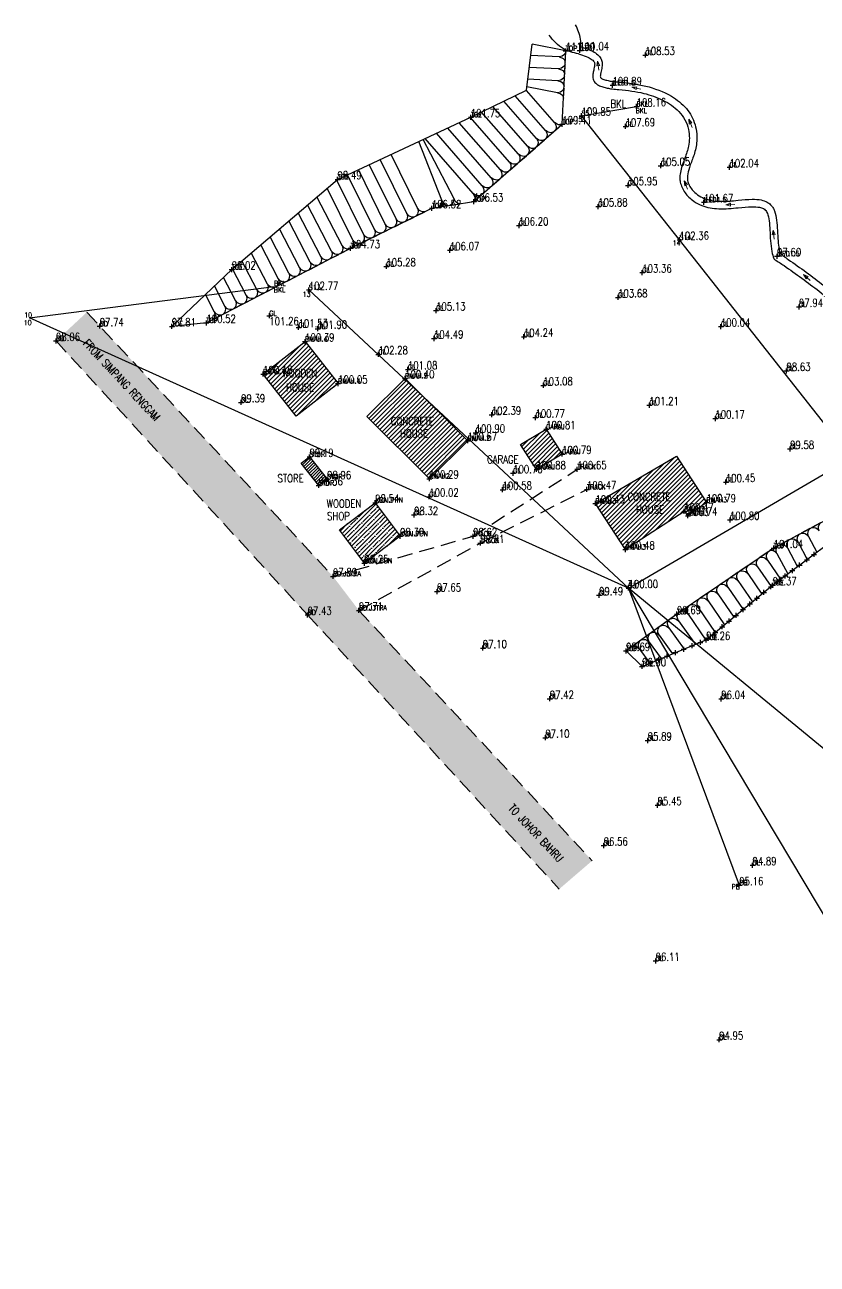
# Model space of a CAD drawing. Header units: metres. Extents: x -18206 to -14962, y -33140 to -31299.
# Drawn here: x -18082.8 to -17924.4, y -32059.3 to -31811.4 of the extents above; entities that cross this region are included whole.
import ezdxf

# ---------------------------------------------------------------- set-up
doc = ezdxf.new("R2010")
doc.units = ezdxf.units.M
doc.header["$LTSCALE"] = 6
doc.header["$MEASUREMENT"] = 0
doc.header["$PDMODE"] = 2
doc.header["$PDSIZE"] = 0.5
doc.linetypes.add('DASHED', pattern=[0.75, 0.5, -0.25])
for name, color, linetype in [('180119_CODE', 7, 'Continuous'), ('180119_HEIGHT', 7, 'Continuous'), ('180119_PTS', 7, 'Continuous'), ('BO', 8, 'Continuous'), ('Detail_CD', 150, 'Continuous'), ('IL', 150, 'Continuous'), ('ROAD', 30, 'Continuous'), ('TEBING', 8, 'Continuous'), ('Text_Filter', 2, 'Continuous'), ('TRV_RAW', 4, 'Continuous')]:
    doc.layers.add(name, color=color, linetype=linetype)
doc.styles.get("Standard").update_dxf_attribs({"font": 'simplex.shx', "width": 0.8})
pattern_1 = [(45, (-1462.73806, 105.22996), (-0.441941738, 0.441941738), [])]

# ---------------------------------------------------------------- blocks, each defined once
blk = doc.blocks.new('A$C11637FC8')
at = {"layer": 'Detail_CD', "lineweight": 13}
blk.add_lwpolyline([(0, 0), (2.96, 1.3), (1.22, 1.08), (1.64, 0.12), (2.96, 1.3)], dxfattribs=at)

msp = doc.modelspace()

# ---------------------------------------------------------------- hatches: boundary and pattern name
at = {"layer": 'BO'}
h = msp.add_hatch(dxfattribs=at)
h.set_pattern_fill('ANSI31', color=256, scale=5, style=0)
h.set_pattern_definition(pattern_1)
h.paths.add_polyline_path([(-18035.14, -31881.29), (-18026.76, -31874.78), (-18020.15, -31883.2), (-18028.53, -31889.71)])
h.paths.add_polyline_path([(-18031.71, -31882.29), (-18023.66, -31882.29), (-18023.66, -31879.89), (-18031.71, -31879.89)], flags=24)
h.paths.add_polyline_path([(-18030.96, -31885.15), (-18024.28, -31885.15), (-18024.28, -31882.75), (-18030.96, -31882.75)], flags=24)
h = msp.add_hatch(dxfattribs=at)
h.set_pattern_fill('ANSI31', color=256, scale=5, style=0)
h.set_pattern_definition(pattern_1)
h.paths.add_polyline_path([(-18014.44, -31889.75), (-18006.77, -31882.15), (-17994.25, -31894.61), (-18001.92, -31902.2)])
h.paths.add_polyline_path([(-18010.02, -31891.91), (-17999.89, -31891.91), (-17999.89, -31889.51), (-18010.02, -31889.51)], flags=24)
h.paths.add_polyline_path([(-18008.19, -31894.39), (-18001.51, -31894.39), (-18001.51, -31891.99), (-18008.19, -31891.99)], flags=24)
h = msp.add_hatch(dxfattribs=at)
h.set_pattern_fill('ANSI31', color=256, scale=5, style=0)
h.set_pattern_definition(pattern_1)
h.paths.add_polyline_path([(-17983.7, -31895.36), (-17978.56, -31892.3), (-17975.37, -31897.28), (-17980.5, -31900.34)])
h = msp.add_hatch(dxfattribs=at)
h.set_pattern_fill('ANSI31', color=256, scale=3.5, style=0)
h.set_pattern_definition([(45, (-1462.73806, 105.22996), (-0.309359217, 0.309359217), [])])
h.paths.add_polyline_path([(-18027.54, -31899.09), (-18025.86, -31897.84), (-18022.35, -31902.3), (-18024.03, -31903.55)])
h = msp.add_hatch(dxfattribs=at)
h.set_pattern_fill('ANSI31', color=256, scale=5, style=0)
h.set_pattern_definition(pattern_1)
h.paths.add_polyline_path([(-17968.71, -31907.15), (-17952.49, -31897.73), (-17946.51, -31906.94), (-17950.23, -31909.62), (-17950.84, -31908.68), (-17962.74, -31916.36)])
h.paths.add_polyline_path([(-17962.7, -31907), (-17952.56, -31907), (-17952.56, -31904.6), (-17962.7, -31904.6)], flags=24)
h.paths.add_polyline_path([(-17961.02, -31909.59), (-17954.34, -31909.59), (-17954.34, -31907.19), (-17961.02, -31907.19)], flags=24)
h = msp.add_hatch(dxfattribs=at)
h.set_pattern_fill('ANSI35', color=256, scale=5, style=0)
h.set_pattern_definition([(45, (-1462.738, 105.23), (-0.883883476, 0.883883476), []), (45, (-1461.8542, 105.23), (-0.883883476, 0.883883476), [1.5625, -0.3125, 0, -0.3125])])
h.paths.add_polyline_path([(-18019.88, -31912.41), (-18012.73, -31907), (-18007.76, -31913.7), (-18014.9, -31919.12)])
at = {"layer": 'ROAD'}
msp.add_hatch(color=51, dxfattribs=at).paths.add_polyline_path([(-18076.55, -31874.66), (-18070.39, -31868.92), (-18021.18, -31921.73), (-18016, -31928.55), (-17969.38, -31978.59), (-17975.96, -31984.25), (-18026.25, -31929.45)])

# ---------------------------------------------------------------- linework, layer by layer
at = {"layer": '180119_PTS'}
for p in [(-17974.65, -31816.67), (-17971.86, -31816.56), (-17958.73, -31817.49), (-17965.3, -31823.53), (-17960.49, -31827.78), (-17993.62, -31829.93), (-17971.49, -31829.62), (-17975.34, -31831.34), (-17962.69, -31831.77), (-17955.65, -31839.64), (-17941.92, -31839.94), (-18020.27, -31842.35), (-17962.21, -31843.55), (-17993.02, -31846.79), (-17947.04, -31846.93), (-18001.4, -31848.12), (-17968.17, -31847.78), (-17984, -31851.58), (-17951.9, -31854.44), (-18017.65, -31856.14), (-17997.81, -31856.52), (-18010.51, -31859.75), (-17932.41, -31857.73), (-18041.43, -31860.38), (-17959.35, -31861), (-18025.99, -31864.46), (-17964.19, -31865.96), (-18033.9, -31869.62), (-18000.57, -31868.58), (-17928.03, -31867.86), (-18067.8, -31871.7), (-18053.39, -31871.74), (-18046.48, -31871.04), (-18028.06, -31871.95), (-18024.24, -31872.23), (-17943.64, -31871.8), (-18076.55, -31874.66), (-18026.76, -31874.78), (-18000.98, -31874.17), (-17983.02, -31873.82), (-18012.09, -31877.34), (-18035.14, -31881.29), (-18006.77, -31882.15), (-18006.19, -31880.36), (-17930.54, -31880.66), (-18020.15, -31883.2), (-17979.13, -31883.55), (-18039.55, -31886.95), (-17989.44, -31889.41), (-17957.93, -31887.5), (-17980.71, -31889.99), (-17944.74, -31890.17), (-17994.25, -31894.61), (-17992.66, -31893), (-17978.56, -31892.3), (-17929.81, -31896.25), (-18025.86, -31897.84), (-17975.37, -31897.28), (-17985.17, -31901.11), (-17980.5, -31900.34), (-17972.36, -31900.31), (-18024.03, -31903.55), (-18022.35, -31902.3), (-18001.92, -31902.2), (-17987.29, -31904.42), (-17970.41, -31904.35), (-17942.64, -31902.89), (-18012.73, -31907), (-18001.93, -31905.8), (-17946.51, -31906.94), (-18004.97, -31909.46), (-17968.71, -31907.15), (-17950.96, -31908.76), (-17950.23, -31909.62), (-17941.82, -31910.43), (-18007.76, -31913.7), (-17993.19, -31913.72), (-17991.73, -31915.07), (-17962.74, -31916.36), (-17933.08, -31916.07), (-18014.9, -31919.12), (-18021.18, -31921.73), (-17962.09, -31924.08), (-17962.09, -31924.08), (-17962.08, -31924.07), (-17962.08, -31924.08), (-17933.3, -31923.51), (-18000.39, -31924.76), (-17967.99, -31925.52), (-18016, -31928.55), (-17952.42, -31929.28), (-18026.25, -31929.45), (-17991.23, -31936.08), (-17962.59, -31936.65), (-17946.57, -31934.44), (-17959.4, -31939.72), (-17977.84, -31946.21), (-17943.57, -31946.23), (-17978.72, -31954), (-17958.27, -31954.55), (-17956.29, -31967.48), (-17967.07, -31975.55), (-17937.32, -31979.49), (-17939.96, -31983.5), (-17956.68, -31998.62), (-17943.98, -32014.37)]:
    msp.add_point(p, dxfattribs=at)
at = {"layer": 'BO', "color": 0}
for points in [[(-18035.14, -31881.29), (-18026.76, -31874.78), (-18020.15, -31883.2), (-18028.53, -31889.71)], [(-18014.44, -31889.75), (-18006.77, -31882.15), (-17994.25, -31894.61), (-18001.92, -31902.2)], [(-17983.7, -31895.36), (-17978.56, -31892.3), (-17975.37, -31897.28), (-17980.5, -31900.34)], [(-18027.54, -31899.09), (-18025.86, -31897.84), (-18022.35, -31902.3), (-18024.03, -31903.55)], [(-17968.71, -31907.15), (-17952.49, -31897.73), (-17946.51, -31906.94), (-17950.23, -31909.62), (-17950.84, -31908.68), (-17962.74, -31916.36)], [(-18019.88, -31912.41), (-18012.73, -31907), (-18007.76, -31913.7), (-18014.9, -31919.12)]]:
    msp.add_lwpolyline(points, close=True, dxfattribs=at)
at = {"layer": 'IL'}
for points in [[(-17971.63, -31815.85), (-17971.69, -31814.32), (-17972.69, -31811.44)], [(-17972.1, -31817.27), (-17975.13, -31816.26), (-17978, -31813.54)]]:
    msp.add_spline(points, degree=3, dxfattribs=at)
for points, knots in [([(-17972.1, -31817.27), (-17971.83, -31817.36), (-17971.57, -31817.44), (-17970.81, -31817.71), (-17970.34, -31817.89), (-17969.67, -31818.23), (-17969.43, -31818.39), (-17969.13, -31818.66), (-17969.04, -31818.77), (-17968.93, -31818.96), (-17968.9, -31819.05), (-17968.88, -31819.2), (-17968.87, -31819.26), (-17968.87, -31819.4), (-17968.88, -31819.48), (-17968.92, -31819.83), (-17968.99, -31820.15), (-17969.13, -31820.76), (-17969.2, -31821.05), (-17969.25, -31821.57), (-17969.26, -31821.8), (-17969.2, -31822.2), (-17969.16, -31822.38), (-17969.01, -31822.7), (-17968.92, -31822.85), (-17968.6, -31823.22), (-17968.35, -31823.4), (-17967.82, -31823.68), (-17967.54, -31823.78), (-17966.96, -31823.96), (-17966.66, -31824.03), (-17966.06, -31824.15), (-17965.76, -31824.21), (-17965.46, -31824.26)], [0, 0, 0, 0, 0.66906, 0.66906, 2.007179, 2.007179, 3.023122, 3.023122, 3.795114, 3.795114, 4.404058, 4.404058, 4.732398, 4.732398, 5.060738, 5.060738, 6.011838, 6.011838, 6.75929, 6.75929, 7.307666, 7.307666, 7.686951, 7.686951, 8.066235, 8.066235, 8.790142, 8.790142, 9.514049, 9.514049, 10.237956, 10.237956, 10.948484, 10.948484, 10.948484, 10.948484]), ([(-17971.63, -31815.85), (-17971.36, -31815.93), (-17971.09, -31816.02), (-17970.29, -31816.3), (-17969.76, -31816.5), (-17968.9, -31816.94), (-17968.56, -31817.16), (-17968.02, -31817.64), (-17967.82, -31817.88), (-17967.54, -31818.38), (-17967.45, -31818.63), (-17967.38, -31819.06), (-17967.37, -31819.24), (-17967.38, -31819.57), (-17967.4, -31819.74), (-17967.48, -31820.29), (-17967.58, -31820.67), (-17967.7, -31821.23), (-17967.73, -31821.44), (-17967.75, -31821.7), (-17967.75, -31821.78), (-17967.73, -31821.89), (-17967.72, -31821.91), (-17967.7, -31821.96), (-17967.68, -31821.99), (-17967.61, -31822.07), (-17967.55, -31822.11), (-17967.34, -31822.25), (-17967.13, -31822.34), (-17966.6, -31822.51), (-17966.28, -31822.58), (-17965.7, -31822.7), (-17965.44, -31822.74), (-17965.17, -31822.79)], [0, 0, 0, 0, 0.671467, 0.671467, 2.014401, 2.014401, 3.027013, 3.027013, 3.798557, 3.798557, 4.394997, 4.394997, 4.7917, 4.7917, 5.188404, 5.188404, 6.181277, 6.181277, 6.876359, 6.876359, 7.307767, 7.307767, 7.739175, 7.739175, 8.170583, 8.170583, 8.601991, 8.601991, 9.466058, 9.466058, 10.330125, 10.330125, 10.972606, 10.972606, 10.972606, 10.972606]), ([(-17965.37, -31824.28), (-17964.92, -31824.31), (-17964.49, -31824.35), (-17963.17, -31824.48), (-17962.3, -31824.57), (-17960.64, -31824.81), (-17959.85, -31824.96), (-17957.75, -31825.47), (-17956.44, -31825.93), (-17954.02, -31827.12), (-17952.93, -31827.87), (-17951.58, -31829.27), (-17951.17, -31829.82), (-17950.51, -31831.03), (-17950.27, -31831.69), (-17950, -31832.95), (-17949.94, -31833.54), (-17949.95, -31834.66), (-17950, -31835.19), (-17950.26, -31836.49), (-17950.55, -31837.29), (-17951.16, -31838.93), (-17951.49, -31839.77), (-17951.77, -31841.06), (-17951.84, -31841.5), (-17951.85, -31842.26), (-17951.82, -31842.58), (-17951.62, -31843.66), (-17951.28, -31844.37), (-17950.35, -31845.66), (-17949.76, -31846.23), (-17948.59, -31847.05), (-17948.05, -31847.34), (-17946.93, -31847.79), (-17946.37, -31847.94), (-17945.22, -31848.15), (-17944.64, -31848.2), (-17942.74, -31848.27), (-17941.42, -31848.15), (-17939.21, -31847.94), (-17938.28, -31847.85), (-17936.89, -31847.82), (-17936.37, -31847.85), (-17935.62, -31847.99), (-17935.36, -31848.08), (-17935, -31848.28), (-17934.88, -31848.37), (-17934.69, -31848.56), (-17934.62, -31848.65), (-17934.47, -31848.88), (-17934.41, -31849.01), (-17934.19, -31849.55), (-17934.08, -31850.06), (-17933.92, -31851.21), (-17933.88, -31851.86), (-17933.81, -31853.22), (-17933.78, -31853.93), (-17933.67, -31855.37), (-17933.59, -31856.1), (-17933.35, -31857.26), (-17933.22, -31857.72), (-17933.01, -31858.23), (-17932.98, -31858.32), (-17932.94, -31858.4)], [0, 0, 0, 0, 1.343354, 1.343354, 4.030063, 4.030063, 6.495788, 6.495788, 10.54626, 10.54626, 14.596733, 14.596733, 16.890258, 16.890258, 19.183784, 19.183784, 21.073218, 21.073218, 22.72559, 22.72559, 25.218666, 25.218666, 27.711742, 27.711742, 28.945806, 28.945806, 29.826304, 29.826304, 31.887892, 31.887892, 33.94948, 33.94948, 35.440257, 35.440257, 36.869042, 36.869042, 38.297827, 38.297827, 41.542248, 41.542248, 44.119251, 44.119251, 45.992905, 45.992905, 47.369445, 47.369445, 48.316502, 48.316502, 49.052416, 49.052416, 49.78833, 49.78833, 51.636168, 51.636168, 53.484006, 53.484006, 55.331844, 55.331844, 57.239385, 57.239385, 58.527453, 58.527453, 58.781254, 58.781254, 58.781254, 58.781254]), ([(-17965.24, -31822.78), (-17964.8, -31822.82), (-17964.36, -31822.86), (-17963.04, -31822.98), (-17962.16, -31823.08), (-17960.41, -31823.33), (-17959.54, -31823.49), (-17956.92, -31824.14), (-17955.13, -31824.79), (-17952.41, -31826.41), (-17951.38, -31827.22), (-17950.16, -31828.67), (-17949.81, -31829.17), (-17949.23, -31830.25), (-17948.99, -31830.83), (-17948.47, -31832.6), (-17948.36, -31833.87), (-17948.55, -31835.58), (-17948.63, -31836.03), (-17948.85, -31836.9), (-17948.98, -31837.32), (-17949.4, -31838.52), (-17949.71, -31839.28), (-17950.13, -31840.58), (-17950.27, -31841.13), (-17950.36, -31841.97), (-17950.35, -31842.29), (-17950.24, -31842.9), (-17950.13, -31843.22), (-17949.82, -31843.84), (-17949.61, -31844.14), (-17948.77, -31845.15), (-17947.92, -31845.76), (-17946.51, -31846.35), (-17946.01, -31846.48), (-17944.96, -31846.67), (-17944.4, -31846.71), (-17942.65, -31846.76), (-17941.39, -31846.64), (-17939.22, -31846.44), (-17938.29, -31846.35), (-17936.77, -31846.32), (-17936.16, -31846.36), (-17935.17, -31846.56), (-17934.76, -31846.7), (-17934.14, -31847.04), (-17933.91, -31847.22), (-17933.53, -31847.6), (-17933.38, -31847.8), (-17933.12, -31848.21), (-17933.02, -31848.44), (-17932.71, -31849.24), (-17932.59, -31849.86), (-17932.42, -31851.18), (-17932.37, -31851.87), (-17932.3, -31853.28), (-17932.27, -31853.98), (-17932.17, -31855.24), (-17932.11, -31855.79), (-17931.97, -31856.55), (-17931.91, -31856.8), (-17931.84, -31857.03)], [0, 0, 0, 0, 1.327975, 1.327975, 3.983925, 3.983925, 6.526603, 6.526603, 11.611958, 11.611958, 15.208236, 15.208236, 16.894319, 16.894319, 18.580401, 18.580401, 21.952565, 21.952565, 23.137166, 23.137166, 24.321767, 24.321767, 26.63126, 26.63126, 28.523906, 28.523906, 29.787692, 29.787692, 31.051478, 31.051478, 32.315264, 32.315264, 35.374279, 35.374279, 36.911921, 36.911921, 38.449564, 38.449564, 41.675906, 41.675906, 44.214094, 44.214094, 46.062321, 46.062321, 47.424933, 47.424933, 48.330837, 48.330837, 49.088898, 49.088898, 49.846959, 49.846959, 51.7178, 51.7178, 53.588641, 53.588641, 55.459482, 55.459482, 57.040478, 57.040478, 57.839112, 57.839112, 57.839112, 57.839112]), ([(-17932.94, -31858.4), (-17932.23, -31858.76), (-17931.63, -31859.18), (-17929.83, -31860.43), (-17928.64, -31861.27), (-17925.11, -31863.83), (-17922.84, -31865.59), (-17919.71, -31868.39), (-17918.74, -31869.31), (-17916.08, -31872.08), (-17914.47, -31874.04), (-17911.68, -31877.68), (-17910.47, -31879.35), (-17909.27, -31881.02)], [0, 0, 0, 0, 2.176283, 2.176283, 6.52885, 6.52885, 15.233984, 15.233984, 19.32498, 19.32498, 27.016344, 27.016344, 33.163891, 33.163891, 33.163891, 33.163891]), ([(-17931.84, -31857.03), (-17931.38, -31857.53), (-17930.77, -31857.95), (-17928.97, -31859.2), (-17927.77, -31860.05), (-17924.21, -31862.63), (-17921.89, -31864.43), (-17918.71, -31867.27), (-17917.74, -31868.19), (-17914.69, -31871.35), (-17912.8, -31873.72), (-17910.01, -31877.44), (-17909.06, -31878.74), (-17908.12, -31880.05)], [0, 0, 0, 0, 2.175523, 2.175523, 6.526569, 6.526569, 15.22866, 15.22866, 19.231676, 19.231676, 28.253786, 28.253786, 33.04947, 33.04947, 33.04947, 33.04947])]:
    msp.add_open_spline(points, degree=3, knots=knots, dxfattribs=at)
at = {"layer": 'ROAD', "linetype": 'DASHED', "lineweight": 30}
for p, q in [((-18070.39, -31868.92), (-18021.18, -31921.73)), ((-18076.55, -31874.66), (-18026.25, -31929.45)), ((-18016, -31928.55), (-17969.38, -31978.59)), ((-18026.25, -31929.45), (-17975.96, -31984.25))]:
    msp.add_line(p, q, dxfattribs=at)
at = {"layer": 'ROAD', "linetype": 'DASHED', "lineweight": 25}
for p, q in [((-17993.19, -31913.72), (-17972.36, -31900.31)), ((-17991.73, -31915.07), (-17970.41, -31904.35)), ((-18021.18, -31921.73), (-17993.19, -31913.72)), ((-18016, -31928.55), (-17991.73, -31915.07))]:
    msp.add_line(p, q, dxfattribs=at)
at = {"layer": 'TEBING'}
for p, q in [((-17974.65, -31816.67), (-17981.38, -31815.35)), ((-17975.98, -31817.84), (-17981.66, -31817.57)), ((-17976.09, -31820.24), (-17981.95, -31819.96)), ((-17976.89, -31831), (-17982.52, -31824.55)), ((-17976.32, -31825.03), (-17982.43, -31823.88)), ((-17976.21, -31822.63), (-17982.24, -31822.35)), ((-17980.5, -31834.16), (-17987, -31826.72)), ((-17978.69, -31832.58), (-17984.76, -31825.64)), ((-17984.12, -31837.32), (-17991.48, -31828.89)), ((-17982.31, -31835.74), (-17989.24, -31827.81)), ((-17989.54, -31842.05), (-17998.25, -31832.09)), ((-17987.73, -31840.47), (-17995.98, -31831.03)), ((-17985.92, -31838.89), (-17993.72, -31829.98)), ((-17997.03, -31846.13), (-18003.18, -31834.39)), ((-17993.15, -31845.21), (-18002.78, -31834.2)), ((-17991.35, -31843.63), (-18000.51, -31833.14)), ((-17999.4, -31846.51), (-18004.05, -31834.79)), ((-18008.58, -31850.24), (-18013.93, -31839.39)), ((-18006.43, -31849.18), (-18011.75, -31838.38)), ((-18004.27, -31848.11), (-18009.58, -31837.37)), ((-18012.88, -31852.36), (-18018.28, -31841.42)), ((-18010.73, -31851.3), (-18016.1, -31840.41)), ((-18017.19, -31854.48), (-18022.32, -31844.09)), ((-18015.04, -31853.42), (-18020.43, -31842.48)), ((-18019.35, -31855.58), (-18024.38, -31845.85)), ((-18023.62, -31857.78), (-18028.13, -31849.05)), ((-18021.48, -31856.68), (-18026.26, -31847.45)), ((-18025.75, -31858.88), (-18030.01, -31850.64)), ((-18030.01, -31861.09), (-18033.76, -31853.84)), ((-18027.88, -31859.98), (-18031.88, -31852.24)), ((-18032.15, -31862.19), (-18035.63, -31855.44)), ((-18036.41, -31864.39), (-18039.38, -31858.64)), ((-18034.28, -31863.29), (-18037.51, -31857.04)), ((-18040.67, -31866.6), (-18043.08, -31861.94)), ((-18038.54, -31865.49), (-18041.26, -31860.23)), ((-18042.81, -31867.7), (-18044.89, -31863.66)), ((-18044.94, -31868.8), (-18046.7, -31865.38)), ((-18046.48, -31871.04), (-18053.39, -31871.74)), ((-17926.12, -31913.78), (-17924.44, -31916.9)), ((-17930.35, -31916.05), (-17928.33, -31919.8)), ((-17928.23, -31914.91), (-17926.38, -31918.35)), ((-17934.33, -31918.47), (-17931.7, -31922.32)), ((-17932.46, -31917.19), (-17930.27, -31921.25)), ((-17938.29, -31921.18), (-17935.47, -31925.3)), ((-17936.31, -31919.82), (-17933.62, -31923.77)), ((-17942.25, -31923.88), (-17939.19, -31928.36)), ((-17940.27, -31922.53), (-17937.33, -31926.83)), ((-17944.24, -31925.24), (-17941.05, -31929.9)), ((-17948.2, -31927.95), (-17944.77, -31932.96)), ((-17946.22, -31926.59), (-17942.91, -31931.43)), ((-17952.13, -31930.65), (-17948.73, -31935.33)), ((-17950.18, -31929.3), (-17946.65, -31934.47)), ((-17956.01, -31933.46), (-17953.3, -31937.21)), ((-17954.07, -31932.05), (-17951.01, -31936.27)), ((-17959.9, -31936.28), (-17957.86, -31939.09)), ((-17957.95, -31934.87), (-17955.58, -31938.15)), ((-17959.4, -31939.72), (-17962.59, -31936.65))]:
    msp.add_line(p, q, dxfattribs=at)
for points in [[(-18053.39, -31871.74), (-18041.43, -31860.38), (-18020.27, -31842.35), (-17993.62, -31829.93), (-17982.51, -31824.54), (-17981.38, -31815.35)], [(-18046.48, -31871.04), (-18017.65, -31856.14), (-18001.4, -31848.12), (-17993.02, -31846.79), (-17975.34, -31831.34), (-17974.65, -31816.67)], [(-17855.15, -31959.18), (-17882.17, -31921.08), (-17895.41, -31902.15), (-17903.42, -31903.91), (-17915.87, -31906.81), (-17933.08, -31916.07), (-17952.42, -31929.28), (-17962.59, -31936.65)], [(-17855.15, -31959.18), (-17882.17, -31921.08), (-17895.41, -31902.15), (-17903.42, -31903.91), (-17915.87, -31906.81), (-17933.08, -31916.07), (-17952.42, -31929.28), (-17962.59, -31936.65)], [(-17959.4, -31939.72), (-17946.57, -31934.44), (-17933.3, -31923.51), (-17914.74, -31909.66), (-17903.71, -31906.17), (-17897.43, -31904.29), (-17893.59, -31909.31), (-17887.04, -31924.05), (-17880.59, -31934.42), (-17869.72, -31952.66), (-17860.49, -31962.6)], [(-17959.4, -31939.72), (-17946.57, -31934.44), (-17933.3, -31923.51), (-17914.74, -31909.66), (-17903.71, -31906.17), (-17897.43, -31904.29), (-17893.59, -31909.31), (-17887.04, -31924.05), (-17880.59, -31934.42), (-17869.72, -31952.66), (-17860.49, -31962.6)]]:
    msp.add_lwpolyline(points, dxfattribs=at)
for points in [[(-17974.66, -31816.9), (-17974.88, -31817.33), (-17975.12, -31817.55), (-17975.4, -31817.71), (-17975.98, -31817.84), (-17975.41, -31818.02), (-17975.15, -31818.21), (-17974.93, -31818.45), (-17974.75, -31818.9)], [(-17974.77, -31819.3), (-17974.99, -31819.72), (-17975.23, -31819.95), (-17975.51, -31820.11), (-17976.09, -31820.24), (-17975.52, -31820.42), (-17975.26, -31820.6), (-17975.04, -31820.85), (-17974.86, -31821.29)], [(-17974.88, -31821.69), (-17975.1, -31822.12), (-17975.35, -31822.34), (-17975.62, -31822.51), (-17976.21, -31822.63), (-17975.64, -31822.81), (-17975.38, -31823), (-17975.16, -31823.25), (-17974.98, -31823.69)], [(-17975, -31824.09), (-17975.22, -31824.52), (-17975.46, -31824.74), (-17975.73, -31824.9), (-17976.32, -31825.03), (-17975.75, -31825.21), (-17975.49, -31825.4), (-17975.27, -31825.64), (-17975.09, -31826.09)], [(-17975.29, -31831.3), (-17975.75, -31831.44), (-17976.08, -31831.42), (-17976.39, -31831.33), (-17976.89, -31831), (-17976.62, -31831.54), (-17976.58, -31831.85), (-17976.6, -31832.18), (-17976.8, -31832.62)], [(-17978.91, -31834.46), (-17979.37, -31834.6), (-17979.7, -31834.58), (-17980.01, -31834.49), (-17980.5, -31834.16), (-17980.24, -31834.69), (-17980.19, -31835.01), (-17980.22, -31835.34), (-17980.41, -31835.78)], [(-17977.1, -31832.88), (-17977.56, -31833.02), (-17977.89, -31833), (-17978.2, -31832.91), (-17978.69, -31832.58), (-17978.43, -31833.11), (-17978.39, -31833.43), (-17978.41, -31833.76), (-17978.61, -31834.2)], [(-17980.71, -31836.04), (-17981.17, -31836.18), (-17981.5, -31836.16), (-17981.81, -31836.07), (-17982.31, -31835.74), (-17982.04, -31836.27), (-17982, -31836.59), (-17982.02, -31836.92), (-17982.22, -31837.36)], [(-17984.33, -31839.2), (-17984.79, -31839.34), (-17985.12, -31839.32), (-17985.43, -31839.23), (-17985.92, -31838.89), (-17985.66, -31839.43), (-17985.61, -31839.75), (-17985.64, -31840.08), (-17985.84, -31840.52)], [(-17982.52, -31837.62), (-17982.98, -31837.76), (-17983.31, -31837.74), (-17983.62, -31837.65), (-17984.12, -31837.32), (-17983.85, -31837.85), (-17983.81, -31838.17), (-17983.83, -31838.5), (-17984.03, -31838.94)], [(-17987.94, -31842.36), (-17988.4, -31842.5), (-17988.73, -31842.47), (-17989.04, -31842.39), (-17989.54, -31842.05), (-17989.27, -31842.59), (-17989.23, -31842.91), (-17989.25, -31843.24), (-17989.45, -31843.67)], [(-17986.14, -31840.78), (-17986.6, -31840.92), (-17986.93, -31840.89), (-17987.23, -31840.81), (-17987.73, -31840.47), (-17987.47, -31841.01), (-17987.42, -31841.33), (-17987.44, -31841.66), (-17987.64, -31842.09)], [(-17989.75, -31843.94), (-17990.21, -31844.07), (-17990.54, -31844.05), (-17990.85, -31843.97), (-17991.35, -31843.63), (-17991.08, -31844.17), (-17991.04, -31844.49), (-17991.06, -31844.82), (-17991.26, -31845.25)], [(-17998.22, -31847.61), (-17998.68, -31847.49), (-17998.95, -31847.29), (-17999.16, -31847.06), (-17999.4, -31846.51), (-17999.46, -31847.1), (-17999.6, -31847.4), (-17999.79, -31847.66), (-18000.19, -31847.93)], [(-17995.84, -31847.24), (-17996.31, -31847.11), (-17996.58, -31846.92), (-17996.79, -31846.68), (-17997.03, -31846.13), (-17997.09, -31846.73), (-17997.22, -31847.02), (-17997.42, -31847.29), (-17997.82, -31847.55)], [(-17991.56, -31845.52), (-17992.02, -31845.65), (-17992.35, -31845.63), (-17992.66, -31845.55), (-17993.15, -31845.21), (-17992.89, -31845.75), (-17992.84, -31846.06), (-17992.87, -31846.39), (-17993.06, -31846.83)], [(-18004.96, -31849.88), (-18005.44, -31849.89), (-18005.76, -31849.79), (-18006.03, -31849.63), (-18006.43, -31849.18), (-18006.31, -31849.76), (-18006.35, -31850.08), (-18006.45, -31850.39), (-18006.76, -31850.76)], [(-18002.81, -31848.82), (-18003.29, -31848.83), (-18003.61, -31848.73), (-18003.88, -31848.56), (-18004.27, -31848.11), (-18004.16, -31848.7), (-18004.2, -31849.02), (-18004.3, -31849.33), (-18004.61, -31849.7)], [(-18009.27, -31852), (-18009.75, -31852.02), (-18010.06, -31851.91), (-18010.34, -31851.75), (-18010.73, -31851.3), (-18010.61, -31851.89), (-18010.65, -31852.2), (-18010.76, -31852.52), (-18011.06, -31852.89)], [(-18007.12, -31850.94), (-18007.6, -31850.96), (-18007.91, -31850.85), (-18008.19, -31850.69), (-18008.58, -31850.24), (-18008.46, -31850.82), (-18008.5, -31851.14), (-18008.61, -31851.45), (-18008.91, -31851.83)], [(-18015.73, -31855.19), (-18016.21, -31855.2), (-18016.52, -31855.1), (-18016.8, -31854.93), (-18017.19, -31854.48), (-18017.07, -31855.07), (-18017.11, -31855.39), (-18017.22, -31855.7), (-18017.52, -31856.07)], [(-18013.57, -31854.13), (-18014.05, -31854.14), (-18014.37, -31854.03), (-18014.64, -31853.87), (-18015.04, -31853.42), (-18014.92, -31854.01), (-18014.96, -31854.33), (-18015.06, -31854.64), (-18015.37, -31855.01)], [(-18011.42, -31853.06), (-18011.9, -31853.08), (-18012.22, -31852.97), (-18012.49, -31852.81), (-18012.88, -31852.36), (-18012.77, -31852.95), (-18012.81, -31853.26), (-18012.91, -31853.58), (-18013.22, -31853.95)], [(-18020.01, -31857.36), (-18020.49, -31857.38), (-18020.8, -31857.28), (-18021.08, -31857.12), (-18021.48, -31856.68), (-18021.36, -31857.26), (-18021.39, -31857.58), (-18021.49, -31857.9), (-18021.79, -31858.27)], [(-18017.88, -31856.25), (-18018.36, -31856.28), (-18018.67, -31856.18), (-18018.95, -31856.02), (-18019.35, -31855.58), (-18019.22, -31856.16), (-18019.26, -31856.48), (-18019.36, -31856.79), (-18019.65, -31857.17)], [(-18024.27, -31859.56), (-18024.75, -31859.58), (-18025.07, -31859.48), (-18025.35, -31859.33), (-18025.75, -31858.88), (-18025.62, -31859.47), (-18025.65, -31859.78), (-18025.75, -31860.1), (-18026.05, -31860.48)], [(-18022.14, -31858.46), (-18022.62, -31858.48), (-18022.94, -31858.38), (-18023.21, -31858.22), (-18023.62, -31857.78), (-18023.49, -31858.36), (-18023.52, -31858.68), (-18023.62, -31859), (-18023.92, -31859.38)], [(-18028.54, -31861.76), (-18029.02, -31861.79), (-18029.33, -31861.69), (-18029.61, -31861.53), (-18030.01, -31861.09), (-18029.88, -31861.67), (-18029.92, -31861.99), (-18030.02, -31862.3), (-18030.31, -31862.68)], [(-18026.41, -31860.66), (-18026.89, -31860.68), (-18027.2, -31860.58), (-18027.48, -31860.43), (-18027.88, -31859.98), (-18027.75, -31860.57), (-18027.78, -31860.89), (-18027.89, -31861.2), (-18028.18, -31861.58)], [(-18034.93, -31865.07), (-18035.41, -31865.09), (-18035.73, -31864.99), (-18036.01, -31864.84), (-18036.41, -31864.39), (-18036.28, -31864.98), (-18036.31, -31865.29), (-18036.41, -31865.61), (-18036.71, -31865.99)], [(-18032.8, -31863.97), (-18033.28, -31863.99), (-18033.6, -31863.89), (-18033.88, -31863.73), (-18034.28, -31863.29), (-18034.15, -31863.87), (-18034.18, -31864.19), (-18034.28, -31864.51), (-18034.58, -31864.88)], [(-18030.67, -31862.86), (-18031.15, -31862.89), (-18031.46, -31862.79), (-18031.74, -31862.63), (-18032.15, -31862.19), (-18032.02, -31862.77), (-18032.05, -31863.09), (-18032.15, -31863.41), (-18032.45, -31863.78)], [(-18039.2, -31867.27), (-18039.68, -31867.3), (-18039.99, -31867.2), (-18040.27, -31867.04), (-18040.67, -31866.6), (-18040.54, -31867.18), (-18040.58, -31867.5), (-18040.68, -31867.81), (-18040.98, -31868.19)], [(-18037.07, -31866.17), (-18037.55, -31866.19), (-18037.86, -31866.09), (-18038.14, -31865.94), (-18038.54, -31865.49), (-18038.41, -31866.08), (-18038.45, -31866.4), (-18038.55, -31866.71), (-18038.84, -31867.09)], [(-18043.46, -31869.48), (-18043.94, -31869.5), (-18044.26, -31869.4), (-18044.54, -31869.24), (-18044.94, -31868.8), (-18044.81, -31869.38), (-18044.84, -31869.7), (-18044.94, -31870.02), (-18045.24, -31870.39)], [(-18041.33, -31868.37), (-18041.81, -31868.4), (-18042.13, -31868.3), (-18042.4, -31868.14), (-18042.81, -31867.7), (-18042.68, -31868.28), (-18042.71, -31868.6), (-18042.81, -31868.91), (-18043.11, -31869.29)], [(-17925.49, -31911.99), (-17925.01, -31911.96), (-17924.7, -31912.05), (-17924.42, -31912.2), (-17924.01, -31912.64), (-17924.14, -31912.06), (-17924.12, -31911.74), (-17924.02, -31911.42), (-17923.73, -31911.04)], [(-17929.72, -31914.26), (-17929.24, -31914.23), (-17928.92, -31914.32), (-17928.64, -31914.48), (-17928.23, -31914.91), (-17928.37, -31914.33), (-17928.34, -31914.01), (-17928.25, -31913.7), (-17927.96, -31913.31)], [(-17927.61, -31913.12), (-17927.13, -31913.09), (-17926.81, -31913.19), (-17926.53, -31913.34), (-17926.12, -31913.78), (-17926.26, -31913.19), (-17926.23, -31912.88), (-17926.14, -31912.56), (-17925.84, -31912.18)], [(-17933.95, -31916.54), (-17933.47, -31916.5), (-17933.15, -31916.6), (-17932.87, -31916.75), (-17932.46, -31917.19), (-17932.6, -31916.61), (-17932.57, -31916.29), (-17932.48, -31915.97), (-17932.19, -31915.59)], [(-17931.83, -31915.4), (-17931.35, -31915.37), (-17931.04, -31915.46), (-17930.76, -31915.61), (-17930.35, -31916.05), (-17930.49, -31915.47), (-17930.46, -31915.15), (-17930.36, -31914.83), (-17930.07, -31914.45)], [(-17937.86, -31919.33), (-17937.38, -31919.25), (-17937.06, -31919.31), (-17936.76, -31919.43), (-17936.31, -31919.82), (-17936.51, -31919.26), (-17936.51, -31918.94), (-17936.45, -31918.61), (-17936.2, -31918.2)], [(-17935.87, -31917.98), (-17935.4, -31917.9), (-17935.08, -31917.96), (-17934.78, -31918.08), (-17934.33, -31918.47), (-17934.53, -31917.91), (-17934.53, -31917.59), (-17934.47, -31917.26), (-17934.22, -31916.85)], [(-17941.82, -31922.04), (-17941.35, -31921.96), (-17941.02, -31922.02), (-17940.73, -31922.14), (-17940.27, -31922.53), (-17940.47, -31921.97), (-17940.48, -31921.65), (-17940.42, -31921.32), (-17940.17, -31920.91)], [(-17939.84, -31920.69), (-17939.37, -31920.6), (-17939.04, -31920.66), (-17938.74, -31920.79), (-17938.29, -31921.18), (-17938.49, -31920.61), (-17938.5, -31920.29), (-17938.44, -31919.97), (-17938.19, -31919.56)], [(-17945.78, -31924.75), (-17945.31, -31924.66), (-17944.99, -31924.73), (-17944.69, -31924.85), (-17944.24, -31925.24), (-17944.44, -31924.67), (-17944.44, -31924.35), (-17944.38, -31924.03), (-17944.13, -31923.62)], [(-17943.8, -31923.39), (-17943.33, -31923.31), (-17943, -31923.37), (-17942.71, -31923.49), (-17942.25, -31923.88), (-17942.45, -31923.32), (-17942.46, -31923), (-17942.4, -31922.68), (-17942.15, -31922.27)], [(-17949.75, -31927.45), (-17949.27, -31927.37), (-17948.95, -31927.43), (-17948.65, -31927.55), (-17948.2, -31927.95), (-17948.4, -31927.38), (-17948.41, -31927.06), (-17948.34, -31926.74), (-17948.1, -31926.33)], [(-17947.77, -31926.1), (-17947.29, -31926.02), (-17946.97, -31926.08), (-17946.67, -31926.2), (-17946.22, -31926.59), (-17946.42, -31926.03), (-17946.42, -31925.71), (-17946.36, -31925.38), (-17946.11, -31924.97)], [(-17951.73, -31928.81), (-17951.26, -31928.73), (-17950.93, -31928.79), (-17950.63, -31928.91), (-17950.18, -31929.3), (-17950.38, -31928.74), (-17950.39, -31928.42), (-17950.33, -31928.09), (-17950.08, -31927.68)], [(-17955.63, -31931.61), (-17955.16, -31931.51), (-17954.83, -31931.56), (-17954.53, -31931.68), (-17954.07, -31932.05), (-17954.28, -31931.5), (-17954.3, -31931.18), (-17954.25, -31930.85), (-17954.01, -31930.43)], [(-17953.69, -31930.2), (-17953.21, -31930.1), (-17952.89, -31930.15), (-17952.59, -31930.27), (-17952.13, -31930.65), (-17952.34, -31930.09), (-17952.36, -31929.77), (-17952.3, -31929.44), (-17952.07, -31929.02)], [(-17959.51, -31934.42), (-17959.04, -31934.33), (-17958.72, -31934.38), (-17958.42, -31934.49), (-17957.95, -31934.87), (-17958.17, -31934.31), (-17958.18, -31933.99), (-17958.13, -31933.67), (-17957.9, -31933.25)], [(-17957.57, -31933.01), (-17957.1, -31932.92), (-17956.77, -31932.97), (-17956.48, -31933.08), (-17956.01, -31933.46), (-17956.23, -31932.9), (-17956.24, -31932.58), (-17956.19, -31932.26), (-17955.95, -31931.84)], [(-17961.46, -31935.83), (-17960.99, -31935.74), (-17960.66, -31935.79), (-17960.36, -31935.9), (-17959.9, -31936.28), (-17960.11, -31935.72), (-17960.13, -31935.4), (-17960.08, -31935.08), (-17959.84, -31934.66)]]:
    msp.add_lwpolyline(points, close=True, dxfattribs=at)
for p in [(-17926.46, -31918.41), (-17925.02, -31917.33), (-17930.79, -31921.64), (-17929.35, -31920.56), (-17927.9, -31919.48), (-17933.66, -31923.81), (-17932.23, -31922.71), (-17936.44, -31926.09), (-17935.05, -31924.95), (-17939.22, -31928.38), (-17937.83, -31927.24), (-17943.38, -31931.82), (-17942, -31930.67), (-17940.61, -31929.53), (-17946.16, -31934.11), (-17944.77, -31932.96), (-17951.08, -31936.29), (-17949.41, -31935.61), (-17947.75, -31934.93), (-17957.74, -31939.03), (-17956.07, -31938.35), (-17954.41, -31937.66), (-17952.74, -31936.98)]:
    msp.add_point(p, dxfattribs=at)
at = {"layer": 'TRV_RAW'}
for p, q in [((-17971.49, -31829.62), (-17960.49, -31827.78)), ((-17951.9, -31854.44), (-17971.49, -31829.62)), ((-17917.59, -31898.03), (-17951.9, -31854.44)), ((-18081.87, -31870.05), (-18032.94, -31863.78)), ((-17962.09, -31924.08), (-18025.99, -31864.46)), ((-17962.09, -31924.08), (-18081.87, -31870.05)), ((-17962.09, -31924.08), (-17917.59, -31898.03)), ((-17905.76, -31970.52), (-17962.09, -31924.08)), ((-17962.09, -31924.08), (-17881.55, -32059.26)), ((-17962.09, -31924.08), (-17939.96, -31983.5))]:
    msp.add_line(p, q, dxfattribs=at)

# ---------------------------------------------------------------- block references
at = {"layer": 'IL', "zscale": 0.5535265692600286}
for p, xscale, yscale, rotation in [((-17968.07, -31820.49), 0.553526569266967, 0.5535265692583948, 73.14153863456302), ((-17959.66, -31824.29), 0.5535265692645379, 0.5535265692607965, 145.2823252907663), ((-17949.38, -31831.97), 0.5535265692625015, 0.5535265692604696, 88.77614129960095), ((-17950.3, -31844.3), 0.5535265692625015, 0.5535265692604696, 88.77614129960095), ((-17940.87, -31847.4), 0.5535265692640667, 0.5535265692605265, 156.838766471255), ((-17933.02, -31854.28), 0.5535265692613672, 0.5535265692605833, 71.69766216231224), ((-17925.77, -31862.56), 0.5535265692599645, 0.5535265692597306, 115.7760442489338)]:
    msp.add_blockref('A$C11637FC8', p, dxfattribs=dict(at, xscale=xscale, yscale=yscale, rotation=rotation))

# ---------------------------------------------------------------- texts
at = {"lineweight": 13, "width": 0.78}
for s, p in [('BKL', (-17965.72, -31828.05)), ('WOODEN', (-18031.31, -31881.89)), ('HOUSE', (-18030.56, -31884.75)), ('CONCRETE', (-18009.62, -31891.51)), ('HOUSE', (-18007.79, -31893.99)), ('GARAGE', (-17990.38, -31899.15)), ('STORE', (-18032.27, -31902.92)), ('WOODEN', (-18022.46, -31907.99)), ('CONCRETE', (-17962.3, -31906.6)), ('SHOP', (-18022.36, -31910.47)), ('HOUSE', (-17960.62, -31909.19))]:
    msp.add_text(s, height=1.6, dxfattribs=at).set_placement(p)
for s, p in [('FROM SIMPANG RENGGAM', (-18071.26, -31875.26)), ('TO JOHOR BAHRU', (-17986.26, -31968.2))]:
    msp.add_text(s, height=1.6, rotation=313, dxfattribs=at).set_placement(p)
at = {"layer": '180119_CODE', "width": 0.78}
for s, p in [('TOP', (-17974.65, -31816.67)), ('ILED', (-17971.86, -31816.56)), ('GL', (-17958.73, -31817.49)), ('ILED1.5', (-17965.3, -31823.53)), ('BKL', (-17960.49, -31827.78)), ('TOE', (-17993.62, -31829.93)), ('S5', (-17971.49, -31829.62)), ('TOP', (-17975.34, -31831.34)), ('GL', (-17962.69, -31831.77)), ('GL', (-17955.65, -31839.64)), ('GL', (-17941.92, -31839.94)), ('TOE', (-18020.27, -31842.35)), ('GL', (-17962.21, -31843.55)), ('TOP', (-18001.4, -31848.12)), ('TOP', (-17993.02, -31846.79)), ('GL', (-17968.17, -31847.78)), ('ILED1.5', (-17947.04, -31846.93)), ('GL', (-17984, -31851.58)), ('S14', (-17951.9, -31854.44)), ('TOP', (-18017.65, -31856.14)), ('GL', (-17997.81, -31856.52)), ('ILED1.5', (-17932.41, -31857.73)), ('TOE', (-18041.43, -31860.38)), ('GL', (-18010.51, -31859.75)), ('GL', (-17959.35, -31861)), ('BKL', (-18032.96, -31863.66)), ('S13', (-18025.99, -31864.46)), ('GL', (-17964.19, -31865.96)), ('GL', (-17928.03, -31867.86)), ('10', (-18082.9, -31869.99)), ('GL', (-18033.9, -31869.62)), ('GL', (-18000.57, -31868.58)), ('RD', (-18067.8, -31871.7)), ('TOE', (-18053.39, -31871.74)), ('TOP', (-18046.48, -31871.04)), ('GL', (-18028.06, -31871.95)), ('GL', (-18024.24, -31872.23)), ('GL', (-17943.64, -31871.8)), ('RD', (-18076.55, -31874.66)), ('RMAH.4', (-18026.76, -31874.78)), ('GL', (-18000.98, -31874.17)), ('GL', (-17983.02, -31873.82)), ('GL', (-18012.09, -31877.34)), ('RMAH.4', (-18035.14, -31881.29)), ('RMAH.2', (-18006.77, -31882.15)), ('GL', (-18006.19, -31880.36)), ('GL', (-17930.54, -31880.66)), ('RMAH.4', (-18020.15, -31883.2)), ('GL', (-17979.13, -31883.55)), ('GL', (-18039.55, -31886.95)), ('GL', (-17957.93, -31887.5)), ('GL', (-17989.44, -31889.41)), ('GL', (-17980.71, -31889.99)), ('GL', (-17944.74, -31890.17)), ('GARAJ', (-17978.56, -31892.3)), ('RMAH.2', (-17994.25, -31894.61)), ('GL', (-17992.66, -31893)), ('GARAJ', (-17975.37, -31897.28)), ('GL', (-17929.81, -31896.25)), ('STOR', (-18025.86, -31897.84)), ('STOR', (-18022.35, -31902.3)), ('RMAH2', (-18001.92, -31902.2)), ('GL', (-17985.17, -31901.11)), ('GARAJ', (-17980.5, -31900.34)), ('TRACK', (-17972.36, -31900.31)), ('STOR', (-18024.03, -31903.55)), ('EP', (-17987.29, -31904.42)), ('TRACK', (-17970.41, -31904.35)), ('GL', (-17942.64, -31902.89)), ('KDAI.PPN', (-18012.73, -31907)), ('GL', (-18001.93, -31905.8)), ('RMAH3', (-17968.71, -31907.15)), ('RMAH3', (-17946.51, -31906.94)), ('GL', (-18004.97, -31909.46)), ('RMAH3', (-17950.96, -31908.76)), ('RMAH3', (-17950.23, -31909.62)), ('GL', (-17941.82, -31910.43)), ('KDAI.PPN', (-18007.76, -31913.7)), ('TRACK', (-17993.19, -31913.72)), ('TRACK', (-17991.73, -31915.07)), ('RMAH3', (-17962.74, -31916.36)), ('TOP', (-17933.08, -31916.07)), ('KDAI.PPN', (-18014.9, -31919.12)), ('RD.J3TRA', (-18021.18, -31921.73)), ('GL', (-18000.39, -31924.76)), ('S3', (-17962.09, -31924.08)), ('S3', (-17962.08, -31924.08)), ('S3', (-17962.08, -31924.07)), ('TOE', (-17933.3, -31923.51)), ('GL', (-17967.99, -31925.52)), ('RD', (-18026.25, -31929.45)), ('RD.J3TRA', (-18016, -31928.55)), ('TOP', (-17952.42, -31929.28)), ('TOE', (-17946.57, -31934.44)), ('GL', (-17991.23, -31936.08)), ('TOP', (-17962.59, -31936.65)), ('TOE', (-17959.4, -31939.72)), ('GL', (-17977.84, -31946.21)), ('GL', (-17943.57, -31946.23)), ('GL', (-17978.72, -31954)), ('GL', (-17958.27, -31954.55)), ('GL', (-17956.29, -31967.48)), ('GL', (-17967.07, -31975.55)), ('GL', (-17937.32, -31979.49)), ('PB', (-17939.96, -31983.5)), ('GL', (-17956.68, -31998.62)), ('GL', (-17943.98, -32014.37))]:
    msp.add_text(s, height=1, rotation=0.3386, dxfattribs=at).set_placement(p)
at = {"layer": '180119_HEIGHT', "lineweight": 13, "width": 0.78}
for s, p in [('111.04', (-17971.86, -31816.56)), ('108.53', (-17958.73, -31817.49)), ('108.89', (-17965.3, -31823.53)), ('108.16', (-17960.49, -31827.78)), ('101.75', (-17993.62, -31829.93)), ('109.41', (-17975.34, -31831.34)), ('107.69', (-17962.69, -31831.77)), ('105.05', (-17955.65, -31839.64)), ('102.04', (-17941.92, -31839.94)), ('98.49', (-18020.27, -31842.35)), ('105.95', (-17962.21, -31843.55)), ('106.52', (-18001.4, -31848.12)), ('106.53', (-17993.02, -31846.79)), ('105.88', (-17968.17, -31847.78)), ('101.67', (-17947.04, -31846.93)), ('106.20', (-17984, -31851.58)), ('104.73', (-18017.65, -31856.14)), ('102.36', (-17951.9, -31854.44)), ('106.07', (-17997.81, -31856.52)), ('97.60', (-17932.41, -31857.73)), ('98.02', (-18041.43, -31860.38)), ('105.28', (-18010.51, -31859.75)), ('103.36', (-17959.35, -31861)), ('102.77', (-18025.99, -31864.46)), ('103.68', (-17964.19, -31865.96)), ('97.94', (-17928.03, -31867.86)), ('100.52', (-18046.48, -31871.04)), ('105.13', (-18000.57, -31868.58)), ('97.74', (-18067.8, -31871.7)), ('97.81', (-18053.39, -31871.74)), ('101.26', (-18033.9, -31871.54)), ('101.90', (-18024.24, -31872.23)), ('100.04', (-17943.64, -31871.8)), ('98.06', (-18076.55, -31874.66)), ('100.39', (-18026.76, -31874.78)), ('104.49', (-18000.98, -31874.17)), ('104.24', (-17983.02, -31873.82)), ('102.28', (-18012.09, -31877.34)), ('101.08', (-18006.19, -31880.36)), ('98.63', (-17930.54, -31880.66)), ('100.18', (-18035.14, -31881.29)), ('100.05', (-18020.15, -31883.2)), ('103.08', (-17979.13, -31883.55)), ('99.39', (-18039.55, -31886.95)), ('101.21', (-17957.93, -31887.5)), ('102.39', (-17989.44, -31889.41)), ('100.77', (-17980.71, -31889.99)), ('100.17', (-17944.74, -31890.17)), ('100.90', (-17992.66, -31893)), ('100.81', (-17978.56, -31892.3)), ('99.19', (-18025.86, -31897.84)), ('100.79', (-17975.37, -31897.28)), ('99.58', (-17929.81, -31896.25)), ('100.88', (-17980.5, -31900.34)), ('100.65', (-17972.36, -31900.31)), ('100.29', (-18001.92, -31902.2)), ('100.45', (-17942.64, -31902.89)), ('98.36', (-18024.03, -31903.55)), ('100.58', (-17987.29, -31904.42)), ('100.47', (-17970.41, -31904.35)), ('98.54', (-18012.73, -31907)), ('100.02', (-18001.93, -31905.8)), ('100.43', (-17968.71, -31907.15)), ('100.79', (-17946.51, -31906.94)), ('98.32', (-18004.97, -31909.46)), ('100.74', (-17950.23, -31909.62)), ('100.80', (-17941.82, -31910.43)), ('98.30', (-18007.76, -31913.7)), ('98.81', (-17991.73, -31915.07)), ('100.48', (-17962.74, -31916.36)), ('101.04', (-17933.08, -31916.07)), ('98.25', (-18014.9, -31919.12)), ('97.89', (-18021.18, -31921.73)), ('97.65', (-18000.39, -31924.76)), ('99.49', (-17967.99, -31925.52)), ('100.00', (-17962.08, -31924.08)), ('96.37', (-17933.3, -31923.51)), ('97.43', (-18026.25, -31929.45)), ('97.71', (-18016, -31928.55)), ('99.69', (-17952.42, -31929.28)), ('96.26', (-17946.57, -31934.44)), ('97.10', (-17991.23, -31936.08)), ('98.69', (-17962.59, -31936.65)), ('96.90', (-17959.4, -31939.72)), ('97.42', (-17977.84, -31946.21)), ('96.04', (-17943.57, -31946.23)), ('97.10', (-17978.72, -31954)), ('95.89', (-17958.27, -31954.55)), ('95.45', (-17956.29, -31967.48)), ('96.56', (-17967.07, -31975.55)), ('94.89', (-17937.32, -31979.49)), ('95.16', (-17939.96, -31983.5)), ('96.11', (-17956.68, -31998.62)), ('94.95', (-17943.98, -32014.37))]:
    msp.add_text(s, height=1.6, rotation=0.3386, dxfattribs=at).set_placement(p)
at = {"layer": 'Text_Filter', "width": 0.78}
for s, p in [('111.90', (-17974.65, -31816.67)), ('109.85', (-17971.49, -31829.62)), ('101.53', (-18028.06, -31871.95)), ('100.40', (-18006.77, -31882.15)), ('100.67', (-17994.25, -31894.61)), ('98.96', (-18022.35, -31902.3)), ('100.76', (-17985.17, -31901.11)), ('100.47', (-17950.96, -31908.76)), ('98.62', (-17993.19, -31913.72)), ('100.00', (-17962.09, -31924.08)), ('100.00', (-17962.09, -31924.08)), ('100.00', (-17962.08, -31924.07))]:
    msp.add_text(s, height=1.6, rotation=0.3386, dxfattribs=at).set_placement(p)
at = {"layer": 'TRV_RAW', "width": 0.78}
for s, p in [('BKL', (-17960.68, -31829.12)), ('5', (-17972.11, -31830.85)), ('14', (-17953.29, -31855.59)), ('BKL', (-18033.01, -31864.94)), ('13', (-18027.24, -31865.83)), ('10', (-18082.98, -31871.49)), ('3', (-17962.3, -31923.59)), ('PB', (-17941.49, -31984.3))]:
    msp.add_text(s, height=1, rotation=0.3386, dxfattribs=at).set_placement(p)

doc.saveas('drawing.dxf')
